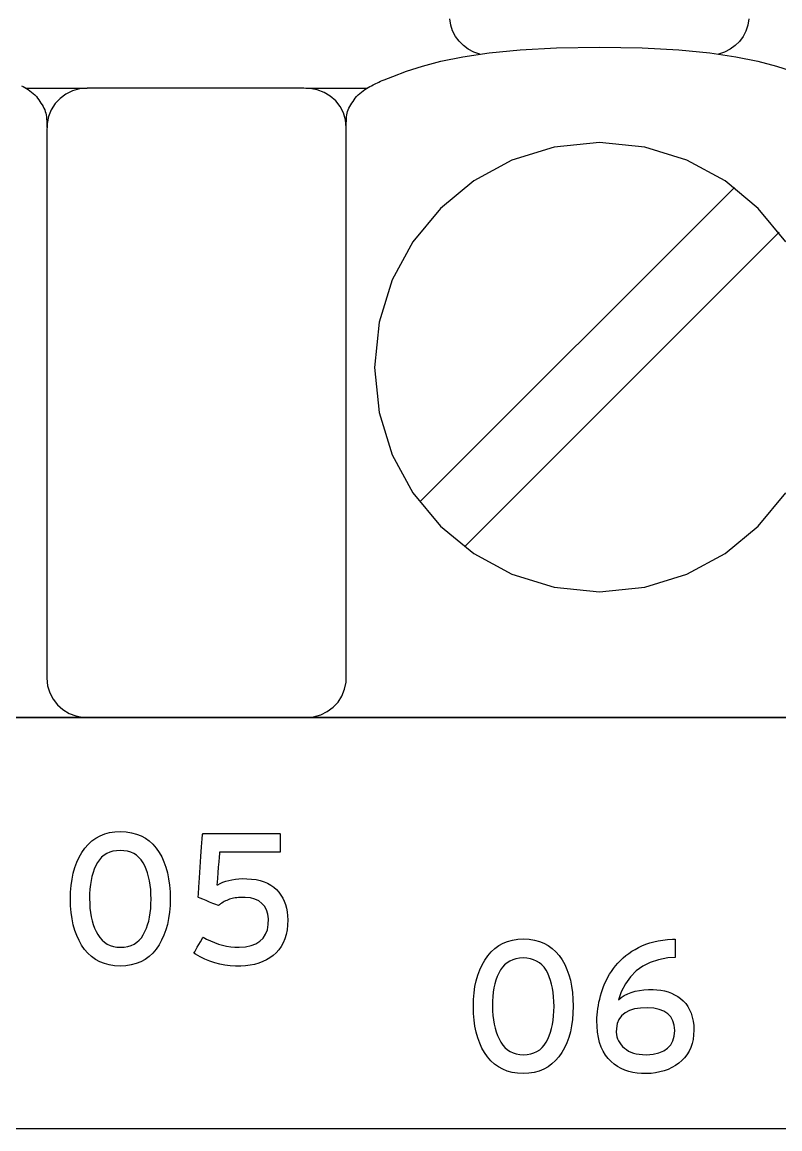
# Model space of a CAD drawing. Extents: x 1 to 47.7, y 0.2 to 35.
# Drawn here: x 27.941 to 28.505, y 10.665 to 11.489 of the extents above; entities that cross this region are included whole.
import ezdxf

# ---------------------------------------------------------------- set-up
doc = ezdxf.new("R2010")
doc.units = 0
doc.header["$MEASUREMENT"] = 0
for name, color, linetype in [('5_1___24__TARGET_LEDS___12', 7, 'CONTINUOUS'), ('6_1__EMPTY_IO_BOARD_POSITI', 7, 'CONTINUOUS'), ('6_2___8__INDEPENDENT_INPUT', 7, 'CONTINUOUS'), ('6_3___8__OPTOISO_INDEPENDE', 7, 'CONTINUOUS'), ('6_4___24__OPTOISO_INDEPEND', 7, 'CONTINUOUS'), ('6_5___8__INDEPENDENT_INPUT', 7, 'CONTINUOUS'), ('6_6___8__INDEPENDENT_INPUT', 7, 'CONTINUOUS'), ('6_7___8__OPTOISO_INDEPENDE', 7, 'CONTINUOUS'), ('6_8___8__OPTOISO_INDEPENDE', 7, 'CONTINUOUS'), ('7_0_____DWG', 7, 'CONTINUOUS')]:
    doc.layers.add(name, color=color, linetype=linetype)

msp = doc.modelspace()

# ---------------------------------------------------------------- linework, layer by layer
at = {"layer": '5_1___24__TARGET_LEDS___12'}
for points in [[(28.28193, 11.46528), (28.27749, 11.46677), (28.2734, 11.46889), (28.26972, 11.47158), (28.2665, 11.47477), (28.26382, 11.47841), (28.26173, 11.48245), (28.2603, 11.48681), (28.25958, 11.49145)], [(28.48228, 11.49144), (28.48156, 11.48678), (28.4801, 11.48239), (28.47799, 11.47835), (28.47528, 11.47471), (28.47203, 11.47152), (28.46831, 11.46885), (28.46418, 11.46675), (28.4597, 11.46528)], [(28.18251, 11.41061), (28.18252, 11.41211), (28.18254, 11.41368), (28.18259, 11.41528), (28.18267, 11.41688), (28.18279, 11.41844), (28.18296, 11.41992), (28.18319, 11.4213), (28.18348, 11.42252), (28.1839, 11.42366), (28.18449, 11.42491), (28.18518, 11.42616), (28.18594, 11.42743), (28.18675, 11.4287), (28.18758, 11.42997), (28.18843, 11.43124), (28.18925, 11.4325), (28.19005, 11.43374), (28.19127, 11.4349), (28.19259, 11.43596), (28.19387, 11.43696), (28.19513, 11.43789), (28.19637, 11.43875), (28.1976, 11.43956), (28.19883, 11.44032), (28.20006, 11.44103), (28.2013, 11.44169), (28.20247, 11.44231), (28.20356, 11.44287), (28.20461, 11.4434), (28.20568, 11.4439), (28.20679, 11.44441), (28.20799, 11.44494), (28.20931, 11.44551), (28.21081, 11.44612), (28.21713, 11.44861), (28.22741, 11.45242), (28.2392, 11.45623), (28.25302, 11.4599), (28.26939, 11.46325), (28.28885, 11.46614), (28.31192, 11.4684), (28.33913, 11.46987), (28.37099, 11.4704), (28.40285, 11.46987), (28.43005, 11.4684), (28.45311, 11.46614), (28.47257, 11.46325), (28.48895, 11.4599), (28.50276, 11.45623), (28.51455, 11.45242)], [(27.94066, 11.44169), (27.9419, 11.44103), (27.94313, 11.44032), (27.94436, 11.43956), (27.94559, 11.43875), (27.94683, 11.43789), (27.94809, 11.43696), (27.94937, 11.43596), (27.95068, 11.4349), (27.95191, 11.43374), (27.9527, 11.4325), (27.95353, 11.43124), (27.95437, 11.42997), (27.95521, 11.4287), (27.95601, 11.42743), (27.95677, 11.42616), (27.95746, 11.42491), (27.95806, 11.42366), (27.95848, 11.42252), (27.95879, 11.4213), (27.95904, 11.41992), (27.95925, 11.41844), (27.95941, 11.41688), (27.95953, 11.41528), (27.9596, 11.41368), (27.95965, 11.41211), (27.95966, 11.41061)], [(27.94412, 11.43985), (27.98966, 11.43985)], [(28.15252, 11.43985), (28.19807, 11.43985)], [(28.50974, 11.32546), (28.48931, 11.35025), (28.46456, 11.37072), (28.43615, 11.38617), (28.40475, 11.39594), (28.37106, 11.39935), (28.3373, 11.39594), (28.30587, 11.38617), (28.27743, 11.37072), (28.25265, 11.35025), (28.23221, 11.32546), (28.21678, 11.29702), (28.20703, 11.26561), (28.20363, 11.2319), (28.20703, 11.19822), (28.21678, 11.16685), (28.23221, 11.13847), (28.25265, 11.11375), (28.27743, 11.09335), (28.30587, 11.07795), (28.3373, 11.06822), (28.37106, 11.06483), (28.40475, 11.06822), (28.43615, 11.07795), (28.46456, 11.09335), (28.48931, 11.11375), (28.50974, 11.13847)], [(28.23721, 11.13167), (28.47148, 11.36593)], [(28.27063, 11.09825), (28.5049, 11.33251)], [(27.24865, 10.9711), (27.34107, 10.9711), (27.44018, 10.9711), (27.54553, 10.9711), (27.65666, 10.9711), (27.77314, 10.9711), (27.89452, 10.9711), (28.02036, 10.9711), (28.1502, 10.9711), (28.28361, 10.9711), (28.42013, 10.9711), (28.55933, 10.9711)]]:
    msp.add_lwpolyline(points, dxfattribs=at)
msp.add_lwpolyline([(28.18251, 11.41061), (28.18197, 11.41617), (28.18041, 11.42138), (28.17794, 11.42613), (28.17466, 11.43034), (28.17067, 11.4339), (28.16606, 11.43671), (28.16094, 11.43869), (28.15541, 11.43972), (28.1509, 11.43985), (28.1391, 11.43985), (28.11854, 11.43985), (28.09242, 11.43985), (28.06392, 11.43985), (28.0362, 11.43985), (28.01247, 11.43985), (27.9959, 11.43985), (27.98966, 11.43985), (27.98397, 11.43933), (27.97863, 11.43781), (27.97375, 11.43541), (27.96943, 11.43221), (27.96578, 11.42831), (27.96289, 11.42382), (27.96086, 11.41883), (27.9598, 11.41343), (27.95966, 11.40652), (27.95966, 11.37679), (27.95966, 11.32502), (27.95966, 11.25921), (27.95966, 11.1874), (27.95966, 11.11759), (27.95966, 11.0578), (27.95966, 11.01604), (27.95966, 11.00034), (27.9602, 10.99478), (27.96176, 10.98958), (27.96423, 10.98482), (27.96752, 10.98062), (27.97151, 10.97706), (27.97612, 10.97424), (27.98125, 10.97227), (27.98678, 10.97124), (27.99129, 10.9711), (28.00309, 10.9711), (28.02364, 10.9711), (28.04976, 10.9711), (28.07827, 10.9711), (28.10598, 10.9711), (28.12971, 10.9711), (28.14629, 10.9711), (28.15252, 10.9711), (28.15822, 10.97163), (28.16356, 10.97314), (28.16843, 10.97555), (28.17275, 10.97875), (28.1764, 10.98264), (28.17929, 10.98714), (28.18131, 10.99213), (28.18237, 10.99753), (28.18251, 11.00444), (28.18251, 11.03416), (28.18251, 11.08594), (28.18251, 11.15174), (28.18251, 11.22356), (28.18251, 11.29337), (28.18251, 11.35316), (28.18251, 11.39491)], close=True, dxfattribs=at)
at = {"layer": '6_1__EMPTY_IO_BOARD_POSITI'}
msp.add_lwpolyline([(28.61066, 10.97103), (28.41481, 10.97103), (28.22421, 10.97103), (28.04009, 10.97103), (27.95083, 10.97103), (27.86365, 10.97103), (27.77871, 10.97103), (27.69614, 10.97103), (27.61611, 10.97103), (27.53877, 10.97103), (27.46427, 10.97103), (27.39277, 10.97103), (27.32442, 10.97103)], dxfattribs=at)
at = {"layer": '6_2___8__INDEPENDENT_INPUT'}
for points in [[(28.28193, 11.46528), (28.27749, 11.46677), (28.2734, 11.46889), (28.26972, 11.47158), (28.2665, 11.47477), (28.26382, 11.47841), (28.26173, 11.48245), (28.2603, 11.48681), (28.25958, 11.49145)], [(28.48228, 11.49144), (28.48156, 11.48678), (28.4801, 11.48239), (28.47799, 11.47835), (28.47528, 11.47471), (28.47203, 11.47152), (28.46831, 11.46885), (28.46418, 11.46675), (28.4597, 11.46528)], [(28.18251, 11.41061), (28.18252, 11.41211), (28.18254, 11.41368), (28.18259, 11.41528), (28.18267, 11.41688), (28.18279, 11.41844), (28.18296, 11.41992), (28.18319, 11.4213), (28.18348, 11.42252), (28.1839, 11.42366), (28.18449, 11.42491), (28.18518, 11.42616), (28.18594, 11.42743), (28.18675, 11.4287), (28.18758, 11.42997), (28.18843, 11.43124), (28.18925, 11.4325), (28.19005, 11.43374), (28.19127, 11.4349), (28.19259, 11.43596), (28.19387, 11.43696), (28.19513, 11.43789), (28.19637, 11.43875), (28.1976, 11.43956), (28.19883, 11.44032), (28.20006, 11.44103), (28.2013, 11.44169), (28.20247, 11.44231), (28.20356, 11.44287), (28.20461, 11.4434), (28.20568, 11.4439), (28.20679, 11.44441), (28.20799, 11.44494), (28.20931, 11.44551), (28.21081, 11.44612), (28.21713, 11.44861), (28.22741, 11.45242), (28.2392, 11.45623), (28.25302, 11.4599), (28.26939, 11.46325), (28.28885, 11.46614), (28.31192, 11.4684), (28.33913, 11.46987), (28.37099, 11.4704), (28.40285, 11.46987), (28.43005, 11.4684), (28.45311, 11.46614), (28.47257, 11.46325), (28.48895, 11.4599), (28.50276, 11.45623), (28.51455, 11.45242)], [(27.94066, 11.44169), (27.9419, 11.44103), (27.94313, 11.44032), (27.94436, 11.43956), (27.94559, 11.43875), (27.94683, 11.43789), (27.94809, 11.43696), (27.94937, 11.43596), (27.95068, 11.4349), (27.95191, 11.43374), (27.9527, 11.4325), (27.95353, 11.43124), (27.95437, 11.42997), (27.95521, 11.4287), (27.95601, 11.42743), (27.95677, 11.42616), (27.95746, 11.42491), (27.95806, 11.42366), (27.95848, 11.42252), (27.95879, 11.4213), (27.95904, 11.41992), (27.95925, 11.41844), (27.95941, 11.41688), (27.95953, 11.41528), (27.9596, 11.41368), (27.95965, 11.41211), (27.95966, 11.41061)], [(27.94412, 11.43985), (27.98966, 11.43985)], [(28.15252, 11.43985), (28.19807, 11.43985)], [(28.50974, 11.32546), (28.48931, 11.35025), (28.46456, 11.37072), (28.43615, 11.38617), (28.40475, 11.39594), (28.37106, 11.39935), (28.3373, 11.39594), (28.30587, 11.38617), (28.27743, 11.37072), (28.25265, 11.35025), (28.23221, 11.32546), (28.21678, 11.29702), (28.20703, 11.26561), (28.20363, 11.2319), (28.20703, 11.19822), (28.21678, 11.16685), (28.23221, 11.13847), (28.25265, 11.11375), (28.27743, 11.09335), (28.30587, 11.07795), (28.3373, 11.06822), (28.37106, 11.06483), (28.40475, 11.06822), (28.43615, 11.07795), (28.46456, 11.09335), (28.48931, 11.11375), (28.50974, 11.13847)], [(28.23721, 11.13167), (28.47148, 11.36593)], [(28.27063, 11.09825), (28.5049, 11.33251)], [(27.24865, 10.9711), (27.34107, 10.9711), (27.44018, 10.9711), (27.54553, 10.9711), (27.65666, 10.9711), (27.77314, 10.9711), (27.89452, 10.9711), (28.02036, 10.9711), (28.1502, 10.9711), (28.28361, 10.9711), (28.42013, 10.9711), (28.55933, 10.9711)]]:
    msp.add_lwpolyline(points, dxfattribs=at)
msp.add_lwpolyline([(28.18251, 11.41061), (28.18197, 11.41617), (28.18041, 11.42138), (28.17794, 11.42613), (28.17466, 11.43034), (28.17067, 11.4339), (28.16606, 11.43671), (28.16094, 11.43869), (28.15541, 11.43972), (28.1509, 11.43985), (28.1391, 11.43985), (28.11854, 11.43985), (28.09242, 11.43985), (28.06392, 11.43985), (28.0362, 11.43985), (28.01247, 11.43985), (27.9959, 11.43985), (27.98966, 11.43985), (27.98397, 11.43933), (27.97863, 11.43781), (27.97375, 11.43541), (27.96943, 11.43221), (27.96578, 11.42831), (27.96289, 11.42382), (27.96086, 11.41883), (27.9598, 11.41343), (27.95966, 11.40652), (27.95966, 11.37679), (27.95966, 11.32502), (27.95966, 11.25921), (27.95966, 11.1874), (27.95966, 11.11759), (27.95966, 11.0578), (27.95966, 11.01604), (27.95966, 11.00034), (27.9602, 10.99478), (27.96176, 10.98958), (27.96423, 10.98482), (27.96752, 10.98062), (27.97151, 10.97706), (27.97612, 10.97424), (27.98125, 10.97227), (27.98678, 10.97124), (27.99129, 10.9711), (28.00309, 10.9711), (28.02364, 10.9711), (28.04976, 10.9711), (28.07827, 10.9711), (28.10598, 10.9711), (28.12971, 10.9711), (28.14629, 10.9711), (28.15252, 10.9711), (28.15822, 10.97163), (28.16356, 10.97314), (28.16843, 10.97555), (28.17275, 10.97875), (28.1764, 10.98264), (28.17929, 10.98714), (28.18131, 10.99213), (28.18237, 10.99753), (28.18251, 11.00444), (28.18251, 11.03416), (28.18251, 11.08594), (28.18251, 11.15174), (28.18251, 11.22356), (28.18251, 11.29337), (28.18251, 11.35316), (28.18251, 11.39491)], close=True, dxfattribs=at)
at = {"layer": '6_3___8__OPTOISO_INDEPENDE'}
for points in [[(28.28193, 11.46528), (28.27749, 11.46677), (28.2734, 11.46889), (28.26972, 11.47158), (28.2665, 11.47477), (28.26382, 11.47841), (28.26173, 11.48245), (28.2603, 11.48681), (28.25958, 11.49145)], [(28.48228, 11.49144), (28.48156, 11.48678), (28.4801, 11.48239), (28.47799, 11.47835), (28.47528, 11.47471), (28.47203, 11.47152), (28.46831, 11.46885), (28.46418, 11.46675), (28.4597, 11.46528)], [(28.18251, 11.41061), (28.18252, 11.41211), (28.18254, 11.41368), (28.18259, 11.41528), (28.18267, 11.41688), (28.18279, 11.41844), (28.18296, 11.41992), (28.18319, 11.4213), (28.18348, 11.42252), (28.1839, 11.42366), (28.18449, 11.42491), (28.18518, 11.42616), (28.18594, 11.42743), (28.18675, 11.4287), (28.18758, 11.42997), (28.18843, 11.43124), (28.18925, 11.4325), (28.19005, 11.43374), (28.19127, 11.4349), (28.19259, 11.43596), (28.19387, 11.43696), (28.19513, 11.43789), (28.19637, 11.43875), (28.1976, 11.43956), (28.19883, 11.44032), (28.20006, 11.44103), (28.2013, 11.44169), (28.20247, 11.44231), (28.20356, 11.44287), (28.20461, 11.4434), (28.20568, 11.4439), (28.20679, 11.44441), (28.20799, 11.44494), (28.20931, 11.44551), (28.21081, 11.44612), (28.21713, 11.44861), (28.22741, 11.45242), (28.2392, 11.45623), (28.25302, 11.4599), (28.26939, 11.46325), (28.28885, 11.46614), (28.31192, 11.4684), (28.33913, 11.46987), (28.37099, 11.4704), (28.40285, 11.46987), (28.43005, 11.4684), (28.45311, 11.46614), (28.47257, 11.46325), (28.48895, 11.4599), (28.50276, 11.45623), (28.51455, 11.45242)], [(27.94066, 11.44169), (27.9419, 11.44103), (27.94313, 11.44032), (27.94436, 11.43956), (27.94559, 11.43875), (27.94683, 11.43789), (27.94809, 11.43696), (27.94937, 11.43596), (27.95068, 11.4349), (27.95191, 11.43374), (27.9527, 11.4325), (27.95353, 11.43124), (27.95437, 11.42997), (27.95521, 11.4287), (27.95601, 11.42743), (27.95677, 11.42616), (27.95746, 11.42491), (27.95806, 11.42366), (27.95848, 11.42252), (27.95879, 11.4213), (27.95904, 11.41992), (27.95925, 11.41844), (27.95941, 11.41688), (27.95953, 11.41528), (27.9596, 11.41368), (27.95965, 11.41211), (27.95966, 11.41061)], [(27.94412, 11.43985), (27.98966, 11.43985)], [(28.15252, 11.43985), (28.19807, 11.43985)], [(28.50974, 11.32546), (28.48931, 11.35025), (28.46456, 11.37072), (28.43615, 11.38617), (28.40475, 11.39594), (28.37106, 11.39935), (28.3373, 11.39594), (28.30587, 11.38617), (28.27743, 11.37072), (28.25265, 11.35025), (28.23221, 11.32546), (28.21678, 11.29702), (28.20703, 11.26561), (28.20363, 11.2319), (28.20703, 11.19822), (28.21678, 11.16685), (28.23221, 11.13847), (28.25265, 11.11375), (28.27743, 11.09335), (28.30587, 11.07795), (28.3373, 11.06822), (28.37106, 11.06483), (28.40475, 11.06822), (28.43615, 11.07795), (28.46456, 11.09335), (28.48931, 11.11375), (28.50974, 11.13847)], [(28.23721, 11.13167), (28.47148, 11.36593)], [(28.27063, 11.09825), (28.5049, 11.33251)], [(27.24865, 10.9711), (27.34107, 10.9711), (27.44018, 10.9711), (27.54553, 10.9711), (27.65666, 10.9711), (27.77314, 10.9711), (27.89452, 10.9711), (28.02036, 10.9711), (28.1502, 10.9711), (28.28361, 10.9711), (28.42013, 10.9711), (28.55933, 10.9711)]]:
    msp.add_lwpolyline(points, dxfattribs=at)
msp.add_lwpolyline([(28.18251, 11.41061), (28.18197, 11.41617), (28.18041, 11.42138), (28.17794, 11.42613), (28.17466, 11.43034), (28.17067, 11.4339), (28.16606, 11.43671), (28.16094, 11.43869), (28.15541, 11.43972), (28.1509, 11.43985), (28.1391, 11.43985), (28.11854, 11.43985), (28.09242, 11.43985), (28.06392, 11.43985), (28.0362, 11.43985), (28.01247, 11.43985), (27.9959, 11.43985), (27.98966, 11.43985), (27.98397, 11.43933), (27.97863, 11.43781), (27.97375, 11.43541), (27.96943, 11.43221), (27.96578, 11.42831), (27.96289, 11.42382), (27.96086, 11.41883), (27.9598, 11.41343), (27.95966, 11.40652), (27.95966, 11.37679), (27.95966, 11.32502), (27.95966, 11.25921), (27.95966, 11.1874), (27.95966, 11.11759), (27.95966, 11.0578), (27.95966, 11.01604), (27.95966, 11.00034), (27.9602, 10.99478), (27.96176, 10.98958), (27.96423, 10.98482), (27.96752, 10.98062), (27.97151, 10.97706), (27.97612, 10.97424), (27.98125, 10.97227), (27.98678, 10.97124), (27.99129, 10.9711), (28.00309, 10.9711), (28.02364, 10.9711), (28.04976, 10.9711), (28.07827, 10.9711), (28.10598, 10.9711), (28.12971, 10.9711), (28.14629, 10.9711), (28.15252, 10.9711), (28.15822, 10.97163), (28.16356, 10.97314), (28.16843, 10.97555), (28.17275, 10.97875), (28.1764, 10.98264), (28.17929, 10.98714), (28.18131, 10.99213), (28.18237, 10.99753), (28.18251, 11.00444), (28.18251, 11.03416), (28.18251, 11.08594), (28.18251, 11.15174), (28.18251, 11.22356), (28.18251, 11.29337), (28.18251, 11.35316), (28.18251, 11.39491)], close=True, dxfattribs=at)
at = {"layer": '6_4___24__OPTOISO_INDEPEND'}
for points in [[(28.28193, 11.46528), (28.27749, 11.46677), (28.2734, 11.46889), (28.26972, 11.47158), (28.2665, 11.47477), (28.26382, 11.47841), (28.26173, 11.48245), (28.2603, 11.48681), (28.25958, 11.49145)], [(28.48228, 11.49144), (28.48156, 11.48678), (28.4801, 11.48239), (28.47799, 11.47835), (28.47528, 11.47471), (28.47203, 11.47152), (28.46831, 11.46885), (28.46418, 11.46675), (28.4597, 11.46528)], [(28.18251, 11.41061), (28.18252, 11.41211), (28.18254, 11.41368), (28.18259, 11.41528), (28.18267, 11.41688), (28.18279, 11.41844), (28.18296, 11.41992), (28.18319, 11.4213), (28.18348, 11.42252), (28.1839, 11.42366), (28.18449, 11.42491), (28.18518, 11.42616), (28.18594, 11.42743), (28.18675, 11.4287), (28.18758, 11.42997), (28.18843, 11.43124), (28.18925, 11.4325), (28.19005, 11.43374), (28.19127, 11.4349), (28.19259, 11.43596), (28.19387, 11.43696), (28.19513, 11.43789), (28.19637, 11.43875), (28.1976, 11.43956), (28.19883, 11.44032), (28.20006, 11.44103), (28.2013, 11.44169), (28.20247, 11.44231), (28.20356, 11.44287), (28.20461, 11.4434), (28.20568, 11.4439), (28.20679, 11.44441), (28.20799, 11.44494), (28.20931, 11.44551), (28.21081, 11.44612), (28.21713, 11.44861), (28.22741, 11.45242), (28.2392, 11.45623), (28.25302, 11.4599), (28.26939, 11.46325), (28.28885, 11.46614), (28.31192, 11.4684), (28.33913, 11.46987), (28.37099, 11.4704), (28.40285, 11.46987), (28.43005, 11.4684), (28.45311, 11.46614), (28.47257, 11.46325), (28.48895, 11.4599), (28.50276, 11.45623), (28.51455, 11.45242)], [(27.94066, 11.44169), (27.9419, 11.44103), (27.94313, 11.44032), (27.94436, 11.43956), (27.94559, 11.43875), (27.94683, 11.43789), (27.94809, 11.43696), (27.94937, 11.43596), (27.95068, 11.4349), (27.95191, 11.43374), (27.9527, 11.4325), (27.95353, 11.43124), (27.95437, 11.42997), (27.95521, 11.4287), (27.95601, 11.42743), (27.95677, 11.42616), (27.95746, 11.42491), (27.95806, 11.42366), (27.95848, 11.42252), (27.95879, 11.4213), (27.95904, 11.41992), (27.95925, 11.41844), (27.95941, 11.41688), (27.95953, 11.41528), (27.9596, 11.41368), (27.95965, 11.41211), (27.95966, 11.41061)], [(27.94412, 11.43985), (27.98966, 11.43985)], [(28.15252, 11.43985), (28.19807, 11.43985)], [(28.50974, 11.32546), (28.48931, 11.35025), (28.46456, 11.37072), (28.43615, 11.38617), (28.40475, 11.39594), (28.37106, 11.39935), (28.3373, 11.39594), (28.30587, 11.38617), (28.27743, 11.37072), (28.25265, 11.35025), (28.23221, 11.32546), (28.21678, 11.29702), (28.20703, 11.26561), (28.20363, 11.2319), (28.20703, 11.19822), (28.21678, 11.16685), (28.23221, 11.13847), (28.25265, 11.11375), (28.27743, 11.09335), (28.30587, 11.07795), (28.3373, 11.06822), (28.37106, 11.06483), (28.40475, 11.06822), (28.43615, 11.07795), (28.46456, 11.09335), (28.48931, 11.11375), (28.50974, 11.13847)], [(28.23721, 11.13167), (28.47148, 11.36593)], [(28.27063, 11.09825), (28.5049, 11.33251)], [(27.24865, 10.9711), (27.34107, 10.9711), (27.44018, 10.9711), (27.54553, 10.9711), (27.65666, 10.9711), (27.77314, 10.9711), (27.89452, 10.9711), (28.02036, 10.9711), (28.1502, 10.9711), (28.28361, 10.9711), (28.42013, 10.9711), (28.55933, 10.9711)]]:
    msp.add_lwpolyline(points, dxfattribs=at)
msp.add_lwpolyline([(28.18251, 11.41061), (28.18197, 11.41617), (28.18041, 11.42138), (28.17794, 11.42613), (28.17466, 11.43034), (28.17067, 11.4339), (28.16606, 11.43671), (28.16094, 11.43869), (28.15541, 11.43972), (28.1509, 11.43985), (28.1391, 11.43985), (28.11854, 11.43985), (28.09242, 11.43985), (28.06392, 11.43985), (28.0362, 11.43985), (28.01247, 11.43985), (27.9959, 11.43985), (27.98966, 11.43985), (27.98397, 11.43933), (27.97863, 11.43781), (27.97375, 11.43541), (27.96943, 11.43221), (27.96578, 11.42831), (27.96289, 11.42382), (27.96086, 11.41883), (27.9598, 11.41343), (27.95966, 11.40652), (27.95966, 11.37679), (27.95966, 11.32502), (27.95966, 11.25921), (27.95966, 11.1874), (27.95966, 11.11759), (27.95966, 11.0578), (27.95966, 11.01604), (27.95966, 11.00034), (27.9602, 10.99478), (27.96176, 10.98958), (27.96423, 10.98482), (27.96752, 10.98062), (27.97151, 10.97706), (27.97612, 10.97424), (27.98125, 10.97227), (27.98678, 10.97124), (27.99129, 10.9711), (28.00309, 10.9711), (28.02364, 10.9711), (28.04976, 10.9711), (28.07827, 10.9711), (28.10598, 10.9711), (28.12971, 10.9711), (28.14629, 10.9711), (28.15252, 10.9711), (28.15822, 10.97163), (28.16356, 10.97314), (28.16843, 10.97555), (28.17275, 10.97875), (28.1764, 10.98264), (28.17929, 10.98714), (28.18131, 10.99213), (28.18237, 10.99753), (28.18251, 11.00444), (28.18251, 11.03416), (28.18251, 11.08594), (28.18251, 11.15174), (28.18251, 11.22356), (28.18251, 11.29337), (28.18251, 11.35316), (28.18251, 11.39491)], close=True, dxfattribs=at)
at = {"layer": '6_5___8__INDEPENDENT_INPUT'}
for points in [[(28.28193, 11.46528), (28.27749, 11.46677), (28.2734, 11.46889), (28.26972, 11.47158), (28.2665, 11.47477), (28.26382, 11.47841), (28.26173, 11.48245), (28.2603, 11.48681), (28.25958, 11.49145)], [(28.48228, 11.49144), (28.48156, 11.48678), (28.4801, 11.48239), (28.47799, 11.47835), (28.47528, 11.47471), (28.47203, 11.47152), (28.46831, 11.46885), (28.46418, 11.46675), (28.4597, 11.46528)], [(28.18251, 11.41061), (28.18252, 11.41211), (28.18254, 11.41368), (28.18259, 11.41528), (28.18267, 11.41688), (28.18279, 11.41844), (28.18296, 11.41992), (28.18319, 11.4213), (28.18348, 11.42252), (28.1839, 11.42366), (28.18449, 11.42491), (28.18518, 11.42616), (28.18594, 11.42743), (28.18675, 11.4287), (28.18758, 11.42997), (28.18843, 11.43124), (28.18925, 11.4325), (28.19005, 11.43374), (28.19127, 11.4349), (28.19259, 11.43596), (28.19387, 11.43696), (28.19513, 11.43789), (28.19637, 11.43875), (28.1976, 11.43956), (28.19883, 11.44032), (28.20006, 11.44103), (28.2013, 11.44169), (28.20247, 11.44231), (28.20356, 11.44287), (28.20461, 11.4434), (28.20568, 11.4439), (28.20679, 11.44441), (28.20799, 11.44494), (28.20931, 11.44551), (28.21081, 11.44612), (28.21713, 11.44861), (28.22741, 11.45242), (28.2392, 11.45623), (28.25302, 11.4599), (28.26939, 11.46325), (28.28885, 11.46614), (28.31192, 11.4684), (28.33913, 11.46987), (28.37099, 11.4704), (28.40285, 11.46987), (28.43005, 11.4684), (28.45311, 11.46614), (28.47257, 11.46325), (28.48895, 11.4599), (28.50276, 11.45623), (28.51455, 11.45242)], [(27.94066, 11.44169), (27.9419, 11.44103), (27.94313, 11.44032), (27.94436, 11.43956), (27.94559, 11.43875), (27.94683, 11.43789), (27.94809, 11.43696), (27.94937, 11.43596), (27.95068, 11.4349), (27.95191, 11.43374), (27.9527, 11.4325), (27.95353, 11.43124), (27.95437, 11.42997), (27.95521, 11.4287), (27.95601, 11.42743), (27.95677, 11.42616), (27.95746, 11.42491), (27.95806, 11.42366), (27.95848, 11.42252), (27.95879, 11.4213), (27.95904, 11.41992), (27.95925, 11.41844), (27.95941, 11.41688), (27.95953, 11.41528), (27.9596, 11.41368), (27.95965, 11.41211), (27.95966, 11.41061)], [(27.94412, 11.43985), (27.98966, 11.43985)], [(28.15252, 11.43985), (28.19807, 11.43985)], [(28.50974, 11.32546), (28.48931, 11.35025), (28.46456, 11.37072), (28.43615, 11.38617), (28.40475, 11.39594), (28.37106, 11.39935), (28.3373, 11.39594), (28.30587, 11.38617), (28.27743, 11.37072), (28.25265, 11.35025), (28.23221, 11.32546), (28.21678, 11.29702), (28.20703, 11.26561), (28.20363, 11.2319), (28.20703, 11.19822), (28.21678, 11.16685), (28.23221, 11.13847), (28.25265, 11.11375), (28.27743, 11.09335), (28.30587, 11.07795), (28.3373, 11.06822), (28.37106, 11.06483), (28.40475, 11.06822), (28.43615, 11.07795), (28.46456, 11.09335), (28.48931, 11.11375), (28.50974, 11.13847)], [(28.23721, 11.13167), (28.47148, 11.36593)], [(28.27063, 11.09825), (28.5049, 11.33251)], [(27.24865, 10.9711), (27.34107, 10.9711), (27.44018, 10.9711), (27.54553, 10.9711), (27.65666, 10.9711), (27.77314, 10.9711), (27.89452, 10.9711), (28.02036, 10.9711), (28.1502, 10.9711), (28.28361, 10.9711), (28.42013, 10.9711), (28.55933, 10.9711)]]:
    msp.add_lwpolyline(points, dxfattribs=at)
msp.add_lwpolyline([(28.18251, 11.41061), (28.18197, 11.41617), (28.18041, 11.42138), (28.17794, 11.42613), (28.17466, 11.43034), (28.17067, 11.4339), (28.16606, 11.43671), (28.16094, 11.43869), (28.15541, 11.43972), (28.1509, 11.43985), (28.1391, 11.43985), (28.11854, 11.43985), (28.09242, 11.43985), (28.06392, 11.43985), (28.0362, 11.43985), (28.01247, 11.43985), (27.9959, 11.43985), (27.98966, 11.43985), (27.98397, 11.43933), (27.97863, 11.43781), (27.97375, 11.43541), (27.96943, 11.43221), (27.96578, 11.42831), (27.96289, 11.42382), (27.96086, 11.41883), (27.9598, 11.41343), (27.95966, 11.40652), (27.95966, 11.37679), (27.95966, 11.32502), (27.95966, 11.25921), (27.95966, 11.1874), (27.95966, 11.11759), (27.95966, 11.0578), (27.95966, 11.01604), (27.95966, 11.00034), (27.9602, 10.99478), (27.96176, 10.98958), (27.96423, 10.98482), (27.96752, 10.98062), (27.97151, 10.97706), (27.97612, 10.97424), (27.98125, 10.97227), (27.98678, 10.97124), (27.99129, 10.9711), (28.00309, 10.9711), (28.02364, 10.9711), (28.04976, 10.9711), (28.07827, 10.9711), (28.10598, 10.9711), (28.12971, 10.9711), (28.14629, 10.9711), (28.15252, 10.9711), (28.15822, 10.97163), (28.16356, 10.97314), (28.16843, 10.97555), (28.17275, 10.97875), (28.1764, 10.98264), (28.17929, 10.98714), (28.18131, 10.99213), (28.18237, 10.99753), (28.18251, 11.00444), (28.18251, 11.03416), (28.18251, 11.08594), (28.18251, 11.15174), (28.18251, 11.22356), (28.18251, 11.29337), (28.18251, 11.35316), (28.18251, 11.39491)], close=True, dxfattribs=at)
at = {"layer": '6_6___8__INDEPENDENT_INPUT'}
for points in [[(28.28193, 11.46528), (28.27749, 11.46677), (28.2734, 11.46889), (28.26972, 11.47158), (28.2665, 11.47477), (28.26382, 11.47841), (28.26173, 11.48245), (28.2603, 11.48681), (28.25958, 11.49145)], [(28.48228, 11.49144), (28.48156, 11.48678), (28.4801, 11.48239), (28.47799, 11.47835), (28.47528, 11.47471), (28.47203, 11.47152), (28.46831, 11.46885), (28.46418, 11.46675), (28.4597, 11.46528)], [(28.18251, 11.41061), (28.18252, 11.41211), (28.18254, 11.41368), (28.18259, 11.41528), (28.18267, 11.41688), (28.18279, 11.41844), (28.18296, 11.41992), (28.18319, 11.4213), (28.18348, 11.42252), (28.1839, 11.42366), (28.18449, 11.42491), (28.18518, 11.42616), (28.18594, 11.42743), (28.18675, 11.4287), (28.18758, 11.42997), (28.18843, 11.43124), (28.18925, 11.4325), (28.19005, 11.43374), (28.19127, 11.4349), (28.19259, 11.43596), (28.19387, 11.43696), (28.19513, 11.43789), (28.19637, 11.43875), (28.1976, 11.43956), (28.19883, 11.44032), (28.20006, 11.44103), (28.2013, 11.44169), (28.20247, 11.44231), (28.20356, 11.44287), (28.20461, 11.4434), (28.20568, 11.4439), (28.20679, 11.44441), (28.20799, 11.44494), (28.20931, 11.44551), (28.21081, 11.44612), (28.21713, 11.44861), (28.22741, 11.45242), (28.2392, 11.45623), (28.25302, 11.4599), (28.26939, 11.46325), (28.28885, 11.46614), (28.31192, 11.4684), (28.33913, 11.46987), (28.37099, 11.4704), (28.40285, 11.46987), (28.43005, 11.4684), (28.45311, 11.46614), (28.47257, 11.46325), (28.48895, 11.4599), (28.50276, 11.45623), (28.51455, 11.45242)], [(27.94066, 11.44169), (27.9419, 11.44103), (27.94313, 11.44032), (27.94436, 11.43956), (27.94559, 11.43875), (27.94683, 11.43789), (27.94809, 11.43696), (27.94937, 11.43596), (27.95068, 11.4349), (27.95191, 11.43374), (27.9527, 11.4325), (27.95353, 11.43124), (27.95437, 11.42997), (27.95521, 11.4287), (27.95601, 11.42743), (27.95677, 11.42616), (27.95746, 11.42491), (27.95806, 11.42366), (27.95848, 11.42252), (27.95879, 11.4213), (27.95904, 11.41992), (27.95925, 11.41844), (27.95941, 11.41688), (27.95953, 11.41528), (27.9596, 11.41368), (27.95965, 11.41211), (27.95966, 11.41061)], [(27.94412, 11.43985), (27.98966, 11.43985)], [(28.15252, 11.43985), (28.19807, 11.43985)], [(28.50974, 11.32546), (28.48931, 11.35025), (28.46456, 11.37072), (28.43615, 11.38617), (28.40475, 11.39594), (28.37106, 11.39935), (28.3373, 11.39594), (28.30587, 11.38617), (28.27743, 11.37072), (28.25265, 11.35025), (28.23221, 11.32546), (28.21678, 11.29702), (28.20703, 11.26561), (28.20363, 11.2319), (28.20703, 11.19822), (28.21678, 11.16685), (28.23221, 11.13847), (28.25265, 11.11375), (28.27743, 11.09335), (28.30587, 11.07795), (28.3373, 11.06822), (28.37106, 11.06483), (28.40475, 11.06822), (28.43615, 11.07795), (28.46456, 11.09335), (28.48931, 11.11375), (28.50974, 11.13847)], [(28.23721, 11.13167), (28.47148, 11.36593)], [(28.27063, 11.09825), (28.5049, 11.33251)], [(27.24865, 10.9711), (27.34107, 10.9711), (27.44018, 10.9711), (27.54553, 10.9711), (27.65666, 10.9711), (27.77314, 10.9711), (27.89452, 10.9711), (28.02036, 10.9711), (28.1502, 10.9711), (28.28361, 10.9711), (28.42013, 10.9711), (28.55933, 10.9711)]]:
    msp.add_lwpolyline(points, dxfattribs=at)
msp.add_lwpolyline([(28.18251, 11.41061), (28.18197, 11.41617), (28.18041, 11.42138), (28.17794, 11.42613), (28.17466, 11.43034), (28.17067, 11.4339), (28.16606, 11.43671), (28.16094, 11.43869), (28.15541, 11.43972), (28.1509, 11.43985), (28.1391, 11.43985), (28.11854, 11.43985), (28.09242, 11.43985), (28.06392, 11.43985), (28.0362, 11.43985), (28.01247, 11.43985), (27.9959, 11.43985), (27.98966, 11.43985), (27.98397, 11.43933), (27.97863, 11.43781), (27.97375, 11.43541), (27.96943, 11.43221), (27.96578, 11.42831), (27.96289, 11.42382), (27.96086, 11.41883), (27.9598, 11.41343), (27.95966, 11.40652), (27.95966, 11.37679), (27.95966, 11.32502), (27.95966, 11.25921), (27.95966, 11.1874), (27.95966, 11.11759), (27.95966, 11.0578), (27.95966, 11.01604), (27.95966, 11.00034), (27.9602, 10.99478), (27.96176, 10.98958), (27.96423, 10.98482), (27.96752, 10.98062), (27.97151, 10.97706), (27.97612, 10.97424), (27.98125, 10.97227), (27.98678, 10.97124), (27.99129, 10.9711), (28.00309, 10.9711), (28.02364, 10.9711), (28.04976, 10.9711), (28.07827, 10.9711), (28.10598, 10.9711), (28.12971, 10.9711), (28.14629, 10.9711), (28.15252, 10.9711), (28.15822, 10.97163), (28.16356, 10.97314), (28.16843, 10.97555), (28.17275, 10.97875), (28.1764, 10.98264), (28.17929, 10.98714), (28.18131, 10.99213), (28.18237, 10.99753), (28.18251, 11.00444), (28.18251, 11.03416), (28.18251, 11.08594), (28.18251, 11.15174), (28.18251, 11.22356), (28.18251, 11.29337), (28.18251, 11.35316), (28.18251, 11.39491)], close=True, dxfattribs=at)
at = {"layer": '6_7___8__OPTOISO_INDEPENDE'}
for points in [[(28.28193, 11.46528), (28.27749, 11.46677), (28.2734, 11.46889), (28.26972, 11.47158), (28.2665, 11.47477), (28.26382, 11.47841), (28.26173, 11.48245), (28.2603, 11.48681), (28.25958, 11.49145)], [(28.48228, 11.49144), (28.48156, 11.48678), (28.4801, 11.48239), (28.47799, 11.47835), (28.47528, 11.47471), (28.47203, 11.47152), (28.46831, 11.46885), (28.46418, 11.46675), (28.4597, 11.46528)], [(28.18251, 11.41061), (28.18252, 11.41211), (28.18254, 11.41368), (28.18259, 11.41528), (28.18267, 11.41688), (28.18279, 11.41844), (28.18296, 11.41992), (28.18319, 11.4213), (28.18348, 11.42252), (28.1839, 11.42366), (28.18449, 11.42491), (28.18518, 11.42616), (28.18594, 11.42743), (28.18675, 11.4287), (28.18758, 11.42997), (28.18843, 11.43124), (28.18925, 11.4325), (28.19005, 11.43374), (28.19127, 11.4349), (28.19259, 11.43596), (28.19387, 11.43696), (28.19513, 11.43789), (28.19637, 11.43875), (28.1976, 11.43956), (28.19883, 11.44032), (28.20006, 11.44103), (28.2013, 11.44169), (28.20247, 11.44231), (28.20356, 11.44287), (28.20461, 11.4434), (28.20568, 11.4439), (28.20679, 11.44441), (28.20799, 11.44494), (28.20931, 11.44551), (28.21081, 11.44612), (28.21713, 11.44861), (28.22741, 11.45242), (28.2392, 11.45623), (28.25302, 11.4599), (28.26939, 11.46325), (28.28885, 11.46614), (28.31192, 11.4684), (28.33913, 11.46987), (28.37099, 11.4704), (28.40285, 11.46987), (28.43005, 11.4684), (28.45311, 11.46614), (28.47257, 11.46325), (28.48895, 11.4599), (28.50276, 11.45623), (28.51455, 11.45242)], [(27.94066, 11.44169), (27.9419, 11.44103), (27.94313, 11.44032), (27.94436, 11.43956), (27.94559, 11.43875), (27.94683, 11.43789), (27.94809, 11.43696), (27.94937, 11.43596), (27.95068, 11.4349), (27.95191, 11.43374), (27.9527, 11.4325), (27.95353, 11.43124), (27.95437, 11.42997), (27.95521, 11.4287), (27.95601, 11.42743), (27.95677, 11.42616), (27.95746, 11.42491), (27.95806, 11.42366), (27.95848, 11.42252), (27.95879, 11.4213), (27.95904, 11.41992), (27.95925, 11.41844), (27.95941, 11.41688), (27.95953, 11.41528), (27.9596, 11.41368), (27.95965, 11.41211), (27.95966, 11.41061)], [(27.94412, 11.43985), (27.98966, 11.43985)], [(28.15252, 11.43985), (28.19807, 11.43985)], [(28.50974, 11.32546), (28.48931, 11.35025), (28.46456, 11.37072), (28.43615, 11.38617), (28.40475, 11.39594), (28.37106, 11.39935), (28.3373, 11.39594), (28.30587, 11.38617), (28.27743, 11.37072), (28.25265, 11.35025), (28.23221, 11.32546), (28.21678, 11.29702), (28.20703, 11.26561), (28.20363, 11.2319), (28.20703, 11.19822), (28.21678, 11.16685), (28.23221, 11.13847), (28.25265, 11.11375), (28.27743, 11.09335), (28.30587, 11.07795), (28.3373, 11.06822), (28.37106, 11.06483), (28.40475, 11.06822), (28.43615, 11.07795), (28.46456, 11.09335), (28.48931, 11.11375), (28.50974, 11.13847)], [(28.23721, 11.13167), (28.47148, 11.36593)], [(28.27063, 11.09825), (28.5049, 11.33251)], [(27.24865, 10.9711), (27.34107, 10.9711), (27.44018, 10.9711), (27.54553, 10.9711), (27.65666, 10.9711), (27.77314, 10.9711), (27.89452, 10.9711), (28.02036, 10.9711), (28.1502, 10.9711), (28.28361, 10.9711), (28.42013, 10.9711), (28.55933, 10.9711)]]:
    msp.add_lwpolyline(points, dxfattribs=at)
msp.add_lwpolyline([(28.18251, 11.41061), (28.18197, 11.41617), (28.18041, 11.42138), (28.17794, 11.42613), (28.17466, 11.43034), (28.17067, 11.4339), (28.16606, 11.43671), (28.16094, 11.43869), (28.15541, 11.43972), (28.1509, 11.43985), (28.1391, 11.43985), (28.11854, 11.43985), (28.09242, 11.43985), (28.06392, 11.43985), (28.0362, 11.43985), (28.01247, 11.43985), (27.9959, 11.43985), (27.98966, 11.43985), (27.98397, 11.43933), (27.97863, 11.43781), (27.97375, 11.43541), (27.96943, 11.43221), (27.96578, 11.42831), (27.96289, 11.42382), (27.96086, 11.41883), (27.9598, 11.41343), (27.95966, 11.40652), (27.95966, 11.37679), (27.95966, 11.32502), (27.95966, 11.25921), (27.95966, 11.1874), (27.95966, 11.11759), (27.95966, 11.0578), (27.95966, 11.01604), (27.95966, 11.00034), (27.9602, 10.99478), (27.96176, 10.98958), (27.96423, 10.98482), (27.96752, 10.98062), (27.97151, 10.97706), (27.97612, 10.97424), (27.98125, 10.97227), (27.98678, 10.97124), (27.99129, 10.9711), (28.00309, 10.9711), (28.02364, 10.9711), (28.04976, 10.9711), (28.07827, 10.9711), (28.10598, 10.9711), (28.12971, 10.9711), (28.14629, 10.9711), (28.15252, 10.9711), (28.15822, 10.97163), (28.16356, 10.97314), (28.16843, 10.97555), (28.17275, 10.97875), (28.1764, 10.98264), (28.17929, 10.98714), (28.18131, 10.99213), (28.18237, 10.99753), (28.18251, 11.00444), (28.18251, 11.03416), (28.18251, 11.08594), (28.18251, 11.15174), (28.18251, 11.22356), (28.18251, 11.29337), (28.18251, 11.35316), (28.18251, 11.39491)], close=True, dxfattribs=at)
at = {"layer": '6_8___8__OPTOISO_INDEPENDE'}
for points in [[(28.28193, 11.46528), (28.27749, 11.46677), (28.2734, 11.46889), (28.26972, 11.47158), (28.2665, 11.47477), (28.26382, 11.47841), (28.26173, 11.48245), (28.2603, 11.48681), (28.25958, 11.49145)], [(28.48228, 11.49144), (28.48156, 11.48678), (28.4801, 11.48239), (28.47799, 11.47835), (28.47528, 11.47471), (28.47203, 11.47152), (28.46831, 11.46885), (28.46418, 11.46675), (28.4597, 11.46528)], [(28.18251, 11.41061), (28.18252, 11.41211), (28.18254, 11.41368), (28.18259, 11.41528), (28.18267, 11.41688), (28.18279, 11.41844), (28.18296, 11.41992), (28.18319, 11.4213), (28.18348, 11.42252), (28.1839, 11.42366), (28.18449, 11.42491), (28.18518, 11.42616), (28.18594, 11.42743), (28.18675, 11.4287), (28.18758, 11.42997), (28.18843, 11.43124), (28.18925, 11.4325), (28.19005, 11.43374), (28.19127, 11.4349), (28.19259, 11.43596), (28.19387, 11.43696), (28.19513, 11.43789), (28.19637, 11.43875), (28.1976, 11.43956), (28.19883, 11.44032), (28.20006, 11.44103), (28.2013, 11.44169), (28.20247, 11.44231), (28.20356, 11.44287), (28.20461, 11.4434), (28.20568, 11.4439), (28.20679, 11.44441), (28.20799, 11.44494), (28.20931, 11.44551), (28.21081, 11.44612), (28.21713, 11.44861), (28.22741, 11.45242), (28.2392, 11.45623), (28.25302, 11.4599), (28.26939, 11.46325), (28.28885, 11.46614), (28.31192, 11.4684), (28.33913, 11.46987), (28.37099, 11.4704), (28.40285, 11.46987), (28.43005, 11.4684), (28.45311, 11.46614), (28.47257, 11.46325), (28.48895, 11.4599), (28.50276, 11.45623), (28.51455, 11.45242)], [(27.94066, 11.44169), (27.9419, 11.44103), (27.94313, 11.44032), (27.94436, 11.43956), (27.94559, 11.43875), (27.94683, 11.43789), (27.94809, 11.43696), (27.94937, 11.43596), (27.95068, 11.4349), (27.95191, 11.43374), (27.9527, 11.4325), (27.95353, 11.43124), (27.95437, 11.42997), (27.95521, 11.4287), (27.95601, 11.42743), (27.95677, 11.42616), (27.95746, 11.42491), (27.95806, 11.42366), (27.95848, 11.42252), (27.95879, 11.4213), (27.95904, 11.41992), (27.95925, 11.41844), (27.95941, 11.41688), (27.95953, 11.41528), (27.9596, 11.41368), (27.95965, 11.41211), (27.95966, 11.41061)], [(27.94412, 11.43985), (27.98966, 11.43985)], [(28.15252, 11.43985), (28.19807, 11.43985)], [(28.50974, 11.32546), (28.48931, 11.35025), (28.46456, 11.37072), (28.43615, 11.38617), (28.40475, 11.39594), (28.37106, 11.39935), (28.3373, 11.39594), (28.30587, 11.38617), (28.27743, 11.37072), (28.25265, 11.35025), (28.23221, 11.32546), (28.21678, 11.29702), (28.20703, 11.26561), (28.20363, 11.2319), (28.20703, 11.19822), (28.21678, 11.16685), (28.23221, 11.13847), (28.25265, 11.11375), (28.27743, 11.09335), (28.30587, 11.07795), (28.3373, 11.06822), (28.37106, 11.06483), (28.40475, 11.06822), (28.43615, 11.07795), (28.46456, 11.09335), (28.48931, 11.11375), (28.50974, 11.13847)], [(28.23721, 11.13167), (28.47148, 11.36593)], [(28.27063, 11.09825), (28.5049, 11.33251)], [(27.24865, 10.9711), (27.34107, 10.9711), (27.44018, 10.9711), (27.54553, 10.9711), (27.65666, 10.9711), (27.77314, 10.9711), (27.89452, 10.9711), (28.02036, 10.9711), (28.1502, 10.9711), (28.28361, 10.9711), (28.42013, 10.9711), (28.55933, 10.9711)]]:
    msp.add_lwpolyline(points, dxfattribs=at)
msp.add_lwpolyline([(28.18251, 11.41061), (28.18197, 11.41617), (28.18041, 11.42138), (28.17794, 11.42613), (28.17466, 11.43034), (28.17067, 11.4339), (28.16606, 11.43671), (28.16094, 11.43869), (28.15541, 11.43972), (28.1509, 11.43985), (28.1391, 11.43985), (28.11854, 11.43985), (28.09242, 11.43985), (28.06392, 11.43985), (28.0362, 11.43985), (28.01247, 11.43985), (27.9959, 11.43985), (27.98966, 11.43985), (27.98397, 11.43933), (27.97863, 11.43781), (27.97375, 11.43541), (27.96943, 11.43221), (27.96578, 11.42831), (27.96289, 11.42382), (27.96086, 11.41883), (27.9598, 11.41343), (27.95966, 11.40652), (27.95966, 11.37679), (27.95966, 11.32502), (27.95966, 11.25921), (27.95966, 11.1874), (27.95966, 11.11759), (27.95966, 11.0578), (27.95966, 11.01604), (27.95966, 11.00034), (27.9602, 10.99478), (27.96176, 10.98958), (27.96423, 10.98482), (27.96752, 10.98062), (27.97151, 10.97706), (27.97612, 10.97424), (27.98125, 10.97227), (27.98678, 10.97124), (27.99129, 10.9711), (28.00309, 10.9711), (28.02364, 10.9711), (28.04976, 10.9711), (28.07827, 10.9711), (28.10598, 10.9711), (28.12971, 10.9711), (28.14629, 10.9711), (28.15252, 10.9711), (28.15822, 10.97163), (28.16356, 10.97314), (28.16843, 10.97555), (28.17275, 10.97875), (28.1764, 10.98264), (28.17929, 10.98714), (28.18131, 10.99213), (28.18237, 10.99753), (28.18251, 11.00444), (28.18251, 11.03416), (28.18251, 11.08594), (28.18251, 11.15174), (28.18251, 11.22356), (28.18251, 11.29337), (28.18251, 11.35316), (28.18251, 11.39491)], close=True, dxfattribs=at)
at = {"layer": '7_0_____DWG'}
for points in [[(28.05145, 10.83624), (28.05132, 10.8311), (28.05093, 10.82619), (28.05027, 10.82152), (28.04936, 10.81709), (28.04819, 10.81289), (28.04676, 10.80894), (28.04507, 10.80522), (28.04312, 10.80175), (28.0409, 10.79852), (28.03843, 10.79563), (28.03571, 10.79313), (28.03274, 10.79099), (28.02952, 10.78923), (28.02606, 10.78784), (28.02235, 10.78683), (28.01839, 10.78619), (28.01419, 10.78592), (28.01003, 10.78619), (28.00611, 10.78682), (28.00243, 10.78782), (27.999, 10.7892), (27.99582, 10.79094), (27.99288, 10.79306), (27.99018, 10.79554), (27.98772, 10.79839), (27.98551, 10.80158), (27.98356, 10.80501), (27.98187, 10.80868), (27.98044, 10.81261), (27.97927, 10.81678), (27.97836, 10.8212), (27.97771, 10.82588), (27.97732, 10.8308), (27.97719, 10.83597), (27.97732, 10.84113), (27.97772, 10.84606), (27.97838, 10.85074), (27.9793, 10.85518), (27.98049, 10.85938), (27.98194, 10.86334), (27.98366, 10.86706), (27.98563, 10.87054), (27.98787, 10.87377), (27.99035, 10.87666), (27.99307, 10.87917), (27.99604, 10.8813), (27.99924, 10.88305), (28.00268, 10.88441), (28.00636, 10.8854), (28.01028, 10.886), (28.01444, 10.88622), (28.01865, 10.88597), (28.0226, 10.88536), (28.0263, 10.88437), (28.02975, 10.88301), (28.03295, 10.88128), (28.0359, 10.87918), (28.0386, 10.87672), (28.04104, 10.87388), (28.04323, 10.87069), (28.04515, 10.86726), (28.04682, 10.86357), (28.04824, 10.85963), (28.04939, 10.85545), (28.05029, 10.85102), (28.05093, 10.84634), (28.05132, 10.84142)], [(28.139, 10.82048), (28.13883, 10.81659), (28.13841, 10.81293), (28.13773, 10.80951), (28.13678, 10.80632), (28.13558, 10.80338), (28.13411, 10.80067), (28.13239, 10.7982), (28.1304, 10.79596), (28.12816, 10.79397), (28.12573, 10.7922), (28.12313, 10.79065), (28.12035, 10.78931), (28.11741, 10.7882), (28.1143, 10.78731), (28.11101, 10.78664), (28.10756, 10.78619), (28.10394, 10.78596), (28.10006, 10.78595), (28.09608, 10.78618), (28.09217, 10.78667), (28.08834, 10.7874), (28.08457, 10.78838), (28.08087, 10.78962), (28.07724, 10.7911), (28.07369, 10.79283), (28.0702, 10.79481), (28.06916, 10.79572), (28.0697, 10.79666), (28.07056, 10.79818), (28.07164, 10.80007), (28.0728, 10.80211), (28.07393, 10.8041), (28.0749, 10.80581), (28.0756, 10.80703), (28.0759, 10.80756), (28.0785, 10.80614), (28.08145, 10.80471), (28.08442, 10.80348), (28.0874, 10.80243), (28.09041, 10.80157), (28.09343, 10.8009), (28.09647, 10.80042), (28.09953, 10.80012), (28.10283, 10.80003), (28.10754, 10.8004), (28.11168, 10.80127), (28.11524, 10.80263), (28.11824, 10.8045), (28.12066, 10.80686), (28.1225, 10.80972), (28.12378, 10.81308), (28.12447, 10.81695), (28.12456, 10.82109), (28.12408, 10.82468), (28.12312, 10.82782), (28.12169, 10.83051), (28.11978, 10.83274), (28.11739, 10.83452), (28.11453, 10.83585), (28.11119, 10.83673), (28.10738, 10.83715), (28.1048, 10.83719), (28.10351, 10.83715), (28.10225, 10.83707), (28.10103, 10.83695), (28.09985, 10.83679), (28.0987, 10.8366), (28.0976, 10.83636), (28.09653, 10.83609), (28.09549, 10.83577), (28.09451, 10.83539), (28.09354, 10.83496), (28.0926, 10.8345), (28.09167, 10.83401), (28.09076, 10.83349), (28.08987, 10.83293), (28.089, 10.83235), (28.08814, 10.83173), (28.08731, 10.83108), (28.08677, 10.8313), (28.08532, 10.83189), (28.08324, 10.83274), (28.08079, 10.83373), (28.07823, 10.83478), (28.07584, 10.83575), (28.07388, 10.83655), (28.07261, 10.83706), (28.07229, 10.83729), (28.07245, 10.8397), (28.07279, 10.84478), (28.07326, 10.85169), (28.07379, 10.85958), (28.07434, 10.86761), (28.07483, 10.87494), (28.07523, 10.88072), (28.07546, 10.88412), (28.07592, 10.88466), (28.07968, 10.88466), (28.08646, 10.88466), (28.09523, 10.88466), (28.10497, 10.88466), (28.11466, 10.88466), (28.12326, 10.88466), (28.12976, 10.88466), (28.13311, 10.88466), (28.13336, 10.88444), (28.13336, 10.88336), (28.13336, 10.88161), (28.13336, 10.87944), (28.13336, 10.87709), (28.13336, 10.87482), (28.13336, 10.87285), (28.13336, 10.87144), (28.13336, 10.87084), (28.13206, 10.87084), (28.12797, 10.87084), (28.12188, 10.87084), (28.11458, 10.87084), (28.10688, 10.87084), (28.09958, 10.87084), (28.09349, 10.87084), (28.08941, 10.87084), (28.08811, 10.87082), (28.08803, 10.86975), (28.08784, 10.86724), (28.08758, 10.86373), (28.08727, 10.85966), (28.08696, 10.85547), (28.08667, 10.85159), (28.08644, 10.84847), (28.08629, 10.84654), (28.08686, 10.8465), (28.08873, 10.84751), (28.09073, 10.8484), (28.09285, 10.84916), (28.09509, 10.8498), (28.09746, 10.85032), (28.09996, 10.85071), (28.10258, 10.85098), (28.10532, 10.85113), (28.10861, 10.85111), (28.1121, 10.85085), (28.11538, 10.85037), (28.11844, 10.84968), (28.12129, 10.84877), (28.12393, 10.84765), (28.12635, 10.84631), (28.12856, 10.84475), (28.13055, 10.84298), (28.13233, 10.84102), (28.13389, 10.83892), (28.13524, 10.83668), (28.13639, 10.83432), (28.13733, 10.83182), (28.13806, 10.82918), (28.13858, 10.82642), (28.13889, 10.82352)], [(28.0372, 10.83597), (28.03713, 10.83959), (28.03691, 10.84305), (28.03655, 10.84637), (28.03604, 10.84953), (28.03539, 10.85254), (28.03458, 10.85539), (28.03364, 10.85809), (28.03254, 10.86065), (28.03128, 10.86302), (28.02982, 10.86513), (28.02817, 10.86695), (28.02632, 10.86851), (28.02428, 10.86978), (28.02205, 10.87078), (28.01962, 10.87151), (28.017, 10.87195), (28.01419, 10.87212), (28.01142, 10.87196), (28.00884, 10.87151), (28.00645, 10.8708), (28.00425, 10.86981), (28.00223, 10.86855), (28.00041, 10.86702), (27.99878, 10.86522), (27.99734, 10.86314), (27.99607, 10.86081), (27.99495, 10.85831), (27.99399, 10.85565), (27.99318, 10.85283), (27.99252, 10.84984), (27.99202, 10.84669), (27.99167, 10.84337), (27.99147, 10.83989), (27.99143, 10.83624), (27.9915, 10.83264), (27.99173, 10.8292), (27.99211, 10.82591), (27.99265, 10.82278), (27.99333, 10.8198), (27.99417, 10.81699), (27.99517, 10.81432), (27.99632, 10.81182), (27.99761, 10.80943), (27.99906, 10.80725), (28.0007, 10.80536), (28.00253, 10.80375), (28.00454, 10.80243), (28.00674, 10.8014), (28.00912, 10.80066), (28.01169, 10.8002), (28.01444, 10.80002), (28.01726, 10.80019), (28.01987, 10.80065), (28.02229, 10.80139), (28.02451, 10.80241), (28.02654, 10.80371), (28.02836, 10.80529), (28.03, 10.80716), (28.03143, 10.80931), (28.03266, 10.81167), (28.03373, 10.81414), (28.03465, 10.81678), (28.03543, 10.81958), (28.03607, 10.82254), (28.03657, 10.82566), (28.03692, 10.82893), (28.03713, 10.83237)], [(28.35144, 10.75621), (28.35131, 10.75106), (28.35092, 10.74615), (28.35027, 10.74148), (28.34936, 10.73705), (28.34819, 10.73286), (28.34676, 10.7289), (28.34507, 10.72519), (28.34311, 10.72171), (28.3409, 10.71848), (28.33842, 10.7156), (28.3357, 10.71309), (28.33273, 10.71095), (28.32952, 10.70919), (28.32605, 10.7078), (28.32234, 10.70679), (28.31839, 10.70615), (28.31418, 10.70589), (28.31002, 10.70615), (28.3061, 10.70678), (28.30243, 10.70779), (28.299, 10.70916), (28.29581, 10.71091), (28.29287, 10.71302), (28.29017, 10.7155), (28.28772, 10.71836), (28.28551, 10.72154), (28.28356, 10.72497), (28.28186, 10.72864), (28.28043, 10.73257), (28.27926, 10.73674), (28.27835, 10.74117), (28.2777, 10.74584), (28.27731, 10.75076), (28.27718, 10.75593), (28.27731, 10.7611), (28.27771, 10.76602), (28.27837, 10.7707), (28.2793, 10.77514), (28.28048, 10.77934), (28.28194, 10.7833), (28.28365, 10.78702), (28.28563, 10.7905), (28.28787, 10.79374), (28.29035, 10.79663), (28.29307, 10.79914), (28.29603, 10.80126), (28.29923, 10.80301), (28.30268, 10.80438), (28.30636, 10.80536), (28.31028, 10.80596), (28.31444, 10.80619), (28.31864, 10.80594), (28.32259, 10.80532), (28.3263, 10.80433), (28.32975, 10.80297), (28.33295, 10.80124), (28.33589, 10.79915), (28.33859, 10.79668), (28.34104, 10.79384), (28.34322, 10.79066), (28.34515, 10.78722), (28.34682, 10.78353), (28.34823, 10.7796), (28.34939, 10.77541), (28.35028, 10.77098), (28.35093, 10.7663), (28.35131, 10.76138)], [(28.44137, 10.73827), (28.44117, 10.73472), (28.44071, 10.73138), (28.43999, 10.72824), (28.43899, 10.7253), (28.43774, 10.72257), (28.43621, 10.72003), (28.43442, 10.7177), (28.43237, 10.71557), (28.43005, 10.71364), (28.42757, 10.7119), (28.42493, 10.71038), (28.42215, 10.70908), (28.4192, 10.70801), (28.41611, 10.70715), (28.41286, 10.70651), (28.40946, 10.7061), (28.40591, 10.7059), (28.40239, 10.70593), (28.39908, 10.7062), (28.3959, 10.70672), (28.39286, 10.70748), (28.38994, 10.70848), (28.38717, 10.70973), (28.38452, 10.71123), (28.38202, 10.71296), (28.37964, 10.71495), (28.37741, 10.71718), (28.37545, 10.71971), (28.37375, 10.72254), (28.37231, 10.72566), (28.37115, 10.72909), (28.37025, 10.73281), (28.36961, 10.73683), (28.36924, 10.74115), (28.36914, 10.74519), (28.3692, 10.74744), (28.36934, 10.74971), (28.36955, 10.75201), (28.36984, 10.75432), (28.37022, 10.75667), (28.37067, 10.75903), (28.3712, 10.76142), (28.3718, 10.76383), (28.37249, 10.76623), (28.37327, 10.76859), (28.37414, 10.77092), (28.37511, 10.77321), (28.37618, 10.77547), (28.37734, 10.77771), (28.3786, 10.77991), (28.37995, 10.78208), (28.3814, 10.78423), (28.38302, 10.7863), (28.38476, 10.7883), (28.38661, 10.79021), (28.38857, 10.79203), (28.39064, 10.79377), (28.39282, 10.79542), (28.39512, 10.797), (28.39752, 10.79848), (28.40004, 10.79989), (28.40271, 10.80117), (28.40553, 10.8023), (28.40849, 10.80329), (28.41159, 10.80414), (28.41485, 10.80485), (28.41824, 10.80541), (28.42178, 10.80583), (28.42547, 10.8061), (28.42752, 10.80607), (28.42752, 10.80516), (28.42752, 10.80351), (28.42752, 10.8014), (28.42752, 10.79907), (28.42752, 10.79676), (28.42752, 10.79474), (28.42752, 10.79324), (28.42752, 10.79252), (28.42187, 10.79205), (28.41507, 10.79078), (28.40889, 10.78874), (28.40333, 10.78593), (28.39838, 10.78235), (28.39406, 10.77799), (28.39035, 10.77286), (28.38726, 10.76695), (28.38511, 10.76095), (28.38724, 10.76262), (28.38955, 10.76409), (28.39206, 10.76536), (28.39476, 10.76641), (28.39766, 10.76726), (28.40075, 10.7679), (28.40403, 10.76834), (28.4075, 10.76857), (28.41091, 10.76859), (28.41388, 10.76842), (28.41673, 10.76806), (28.41947, 10.7675), (28.4221, 10.76675), (28.42461, 10.7658), (28.427, 10.76467), (28.42928, 10.76333), (28.43145, 10.76181), (28.43347, 10.76005), (28.43527, 10.75807), (28.43683, 10.75587), (28.43817, 10.75347), (28.43927, 10.75085), (28.44014, 10.74802), (28.44078, 10.74498), (28.44119, 10.74173)], [(28.3372, 10.75593), (28.33713, 10.75955), (28.33691, 10.76302), (28.33654, 10.76633), (28.33604, 10.76949), (28.33538, 10.7725), (28.33458, 10.77535), (28.33363, 10.77806), (28.33254, 10.78061), (28.33128, 10.78298), (28.32982, 10.78509), (28.32816, 10.78692), (28.32632, 10.78847), (28.32428, 10.78974), (28.32204, 10.79074), (28.31962, 10.79147), (28.317, 10.79192), (28.31418, 10.79209), (28.31141, 10.79192), (28.30883, 10.79148), (28.30644, 10.79076), (28.30424, 10.78978), (28.30223, 10.78852), (28.30041, 10.78698), (28.29877, 10.78518), (28.29733, 10.7831), (28.29607, 10.78077), (28.29495, 10.77828), (28.29398, 10.77562), (28.29317, 10.77279), (28.29252, 10.7698), (28.29201, 10.76665), (28.29166, 10.76333), (28.29147, 10.75985), (28.29142, 10.75621), (28.2915, 10.7526), (28.29173, 10.74916), (28.29211, 10.74587), (28.29264, 10.74274), (28.29333, 10.73977), (28.29417, 10.73695), (28.29516, 10.73429), (28.29631, 10.73178), (28.2976, 10.72939), (28.29905, 10.72721), (28.3007, 10.72532), (28.30252, 10.72372), (28.30453, 10.7224), (28.30673, 10.72137), (28.30911, 10.72062), (28.31168, 10.72016), (28.31444, 10.71998), (28.31725, 10.72016), (28.31987, 10.72061), (28.32228, 10.72135), (28.32451, 10.72237), (28.32653, 10.72367), (28.32836, 10.72526), (28.32999, 10.72712), (28.33143, 10.72927), (28.33266, 10.73163), (28.33372, 10.73411), (28.33464, 10.73675), (28.33542, 10.73954), (28.33606, 10.7425), (28.33656, 10.74562), (28.33692, 10.7489), (28.33713, 10.75234)], [(28.42712, 10.738), (28.42675, 10.7419), (28.42576, 10.7453), (28.42414, 10.74818), (28.42191, 10.75055), (28.41905, 10.75241), (28.41558, 10.75376), (28.41148, 10.75459), (28.40677, 10.75492), (28.40169, 10.75476), (28.39719, 10.7541), (28.39333, 10.75293), (28.39011, 10.75124), (28.38753, 10.74905), (28.38558, 10.74635), (28.38427, 10.74314), (28.38361, 10.73942), (28.38355, 10.73673), (28.38373, 10.73502), (28.38407, 10.73337), (28.38458, 10.73179), (28.38525, 10.73028), (28.38609, 10.72884), (28.38709, 10.72747), (28.38826, 10.72617), (28.38959, 10.72492), (28.39107, 10.72376), (28.3927, 10.72276), (28.39447, 10.72191), (28.39639, 10.72122), (28.39846, 10.72068), (28.40067, 10.72029), (28.40303, 10.72006), (28.40609, 10.72001), (28.41099, 10.72044), (28.41525, 10.72139), (28.41885, 10.72286), (28.42181, 10.72485), (28.42411, 10.72735), (28.42576, 10.73038), (28.42677, 10.73393)]]:
    msp.add_lwpolyline(points, close=True, dxfattribs=at)
msp.add_lwpolyline([(28.53557, 10.66478), (28.46673, 10.66478), (28.39873, 10.66478), (28.33157, 10.66478), (28.26527, 10.66478), (28.19984, 10.66478), (28.13529, 10.66478), (28.07164, 10.66478), (28.00889, 10.66478), (27.94705, 10.66478), (27.88615, 10.66478), (27.82619, 10.66478), (27.76718, 10.66478), (27.70914, 10.66478), (27.65208, 10.66478), (27.596, 10.66478), (27.54092, 10.66478), (27.48686, 10.66478), (27.43382, 10.66478), (27.38182, 10.66478), (27.33087, 10.66478), (27.28098, 10.66478)], dxfattribs=at)

doc.saveas('drawing.dxf')
